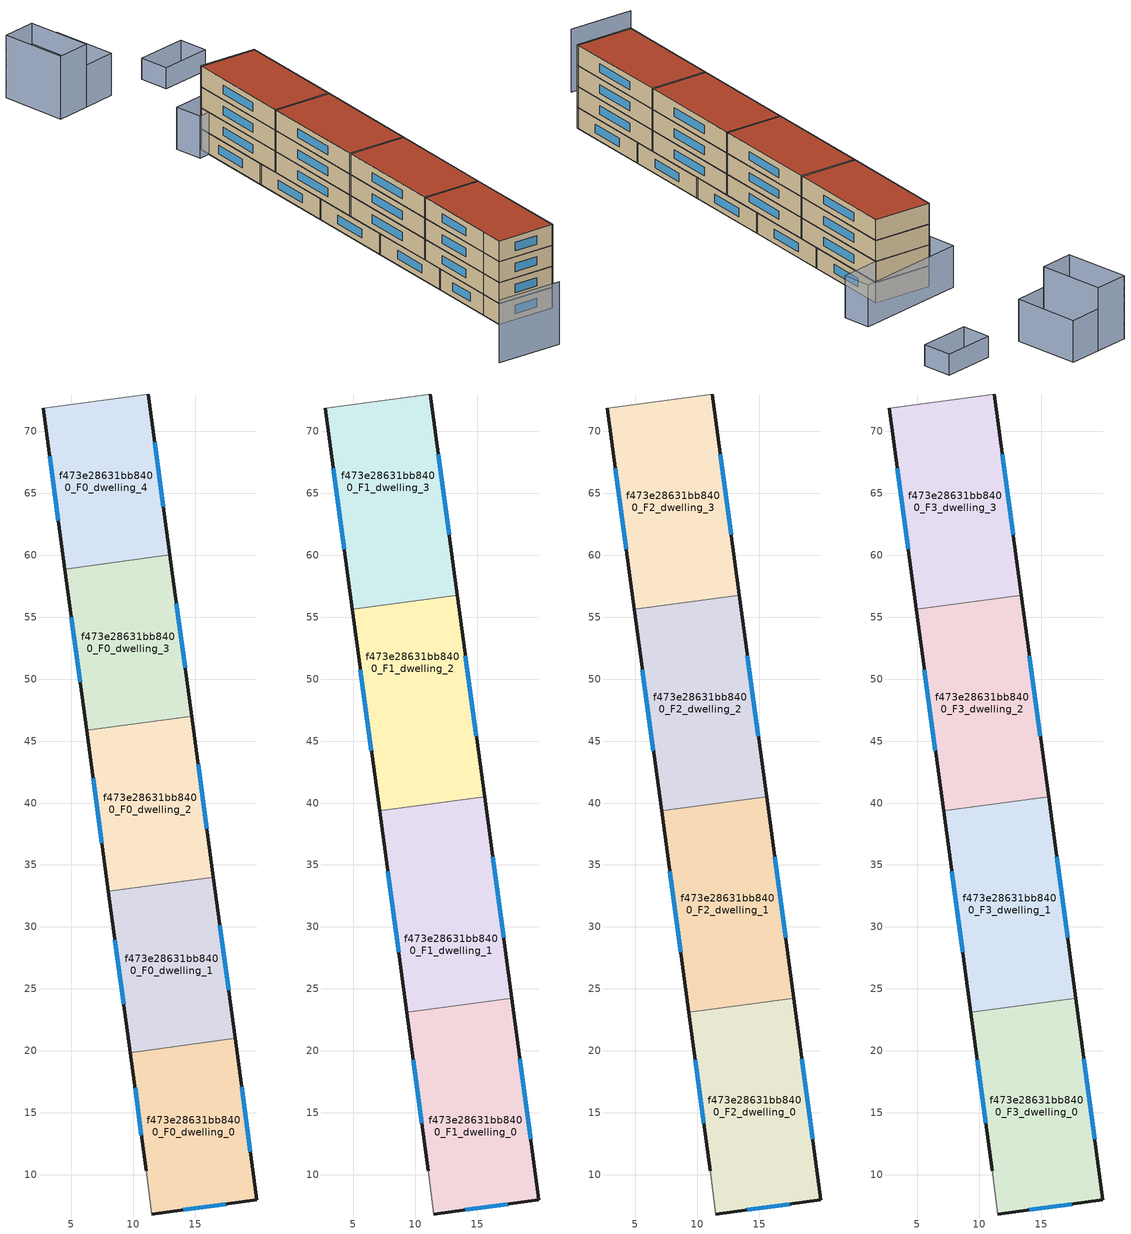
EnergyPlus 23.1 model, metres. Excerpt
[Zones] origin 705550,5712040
f473e28631bb8400_F0_dwelling_0
 floor ground (EU_floor_Construction): 20,7.96 18.24,20.99 9.77,19.84 11.06,10.32 11.52,6.82 z0
 wall outside (EU_wall_Construction): 11.06,10.32 9.77,19.84 / 18.24,20.99 20,7.96 11.52,6.82 z0:3
 wall adiabatic (EU_wall_Construction): 11.52,6.82 11.06,10.32 z0:3
 wall to f473e28631bb8400_F0_dwelling_1 (EU_wall_Construction): 9.77,19.84 18.24,20.99 z0:3
 window (EU_Window_Construction): 17.46,7.62 14.06,7.16 / 10.67,13.17 10.16,16.99 / 18.77,17.09 19.47,11.86 z0.9:2.1
f473e28631bb8400_F0_dwelling_1
 floor ground (EU_floor_Construction): 18.24,20.99 16.48,34.01 8.01,32.87 9.77,19.84 z0
 wall outside (EU_wall_Construction): 9.77,19.84 8.01,32.87 / 16.48,34.01 18.24,20.99 z0:3
 wall to f473e28631bb8400_F0_dwelling_2 (EU_wall_Construction): 8.01,32.87 16.48,34.01 z0:3
 window (EU_Window_Construction): 9.24,23.74 8.53,28.97 / 17.01,30.11 17.71,24.89 z0.9:2.1
f473e28631bb8400_F0_dwelling_2
 floor ground (EU_floor_Construction): 16.48,34.01 14.72,47.02 6.24,45.88 8.01,32.87 z0
 wall outside (EU_wall_Construction): 8.01,32.87 6.24,45.88 / 14.72,47.02 16.48,34.01 z0:3
 wall to f473e28631bb8400_F0_dwelling_3 (EU_wall_Construction): 6.24,45.88 14.72,47.02 z0:3
 window (EU_Window_Construction): 7.48,36.76 6.77,41.98 / 15.25,43.13 15.96,37.91 z0.9:2.1
f473e28631bb8400_F0_dwelling_3
 floor ground (EU_floor_Construction): 14.72,47.02 12.97,60.03 4.48,58.88 6.24,45.88 z0
 wall outside (EU_wall_Construction): 6.24,45.88 4.48,58.88 / 12.97,60.03 14.72,47.02 z0:3
 wall to f473e28631bb8400_F0_dwelling_4 (EU_wall_Construction): 4.48,58.88 12.97,60.03 z0:3
 window (EU_Window_Construction): 5.72,49.77 5.01,54.99 / 13.49,56.13 14.2,50.92 z0.9:2.1
f473e28631bb8400_F0_dwelling_4
 floor ground (EU_floor_Construction): 12.97,60.03 11.21,73.02 2.72,71.88 4.48,58.88 z0
 wall outside (EU_wall_Construction): 4.48,58.88 2.72,71.88 / 11.21,73.02 12.97,60.03 z0:3
 wall adiabatic (EU_wall_Construction): 2.72,71.88 11.21,73.02 z0:3
 window (EU_Window_Construction): 3.96,62.77 3.25,67.99 / 11.74,69.13 12.44,63.92 z0.9:2.1
f473e28631bb8400_F1_dwelling_0
 floor to f473e28631bb8400_F0_dwelling_0 (EU_floor_Construction): 20,7.96 18.24,20.99 9.77,19.84 11.06,10.32 11.52,6.82 z3
 floor to f473e28631bb8400_F0_dwelling_1 (EU_floor_Construction): 18.24,20.99 17.8,24.25 9.33,23.1 9.77,19.84 z3
 wall outside (EU_wall_Construction): 11.06,10.32 9.33,23.1 / 17.8,24.25 20,7.96 11.52,6.82 z3:6
 wall adiabatic (EU_wall_Construction): 11.52,6.82 11.06,10.32 z3:6
 wall to f473e28631bb8400_F1_dwelling_1 (EU_wall_Construction): 9.33,23.1 17.8,24.25 z3:6
 window (EU_Window_Construction): 17.46,7.62 14.06,7.16 / 10.54,14.15 9.85,19.27 / 18.46,19.37 19.34,12.84 z3.9:5.1
f473e28631bb8400_F1_dwelling_1
 floor to f473e28631bb8400_F0_dwelling_1 (EU_floor_Construction): 17.8,24.25 16.48,34.01 8.01,32.87 9.33,23.1 z3
 floor to f473e28631bb8400_F0_dwelling_2 (EU_floor_Construction): 16.48,34.01 15.6,40.52 7.13,39.37 8.01,32.87 z3
 wall outside (EU_wall_Construction): 9.33,23.1 7.12,39.37 / 15.6,40.52 17.8,24.25 z3:6
 wall to f473e28631bb8400_F1_dwelling_2 (EU_wall_Construction): 7.12,39.37 15.6,40.52 z3:6
 window (EU_Window_Construction): 8.67,27.97 7.78,34.5 / 16.26,35.65 17.14,29.12 z3.9:5.1
f473e28631bb8400_F1_dwelling_2
 floor to f473e28631bb8400_F0_dwelling_2 (EU_floor_Construction): 15.6,40.52 14.72,47.02 6.24,45.88 7.13,39.37 z3
 floor to f473e28631bb8400_F0_dwelling_3 (EU_floor_Construction): 14.72,47.02 13.41,56.78 4.92,55.63 6.24,45.88 z3
 wall outside (EU_wall_Construction): 7.12,39.37 4.92,55.63 / 13.41,56.78 15.6,40.52 z3:6
 wall to f473e28631bb8400_F1_dwelling_3 (EU_wall_Construction): 4.92,55.63 13.41,56.78 z3:6
 window (EU_Window_Construction): 6.47,44.24 5.58,50.76 / 14.07,51.91 14.95,45.39 z3.9:5.1
f473e28631bb8400_F1_dwelling_3
 floor to f473e28631bb8400_F0_dwelling_3 (EU_floor_Construction): 13.41,56.78 12.97,60.03 4.48,58.88 4.92,55.63 z3
 floor to f473e28631bb8400_F0_dwelling_4 (EU_floor_Construction): 12.97,60.03 11.21,73.02 2.72,71.88 4.48,58.88 z3
 wall outside (EU_wall_Construction): 4.92,55.63 2.72,71.88 / 11.21,73.02 13.41,56.78 z3:6
 wall adiabatic (EU_wall_Construction): 2.72,71.88 11.21,73.02 z3:6
 window (EU_Window_Construction): 4.26,60.49 3.38,67.01 / 11.87,68.16 12.75,61.64 z3.9:5.1
f473e28631bb8400_F2_dwelling_0
 floor to f473e28631bb8400_F1_dwelling_0 (EU_floor_Construction): 20,7.96 17.8,24.25 9.33,23.1 11.06,10.32 11.52,6.82 z6
 wall outside (EU_wall_Construction): 11.06,10.32 9.33,23.1 / 17.8,24.25 20,7.96 11.52,6.82 z6:9
 wall adiabatic (EU_wall_Construction): 11.52,6.82 11.06,10.32 z6:9
 wall to f473e28631bb8400_F2_dwelling_1 (EU_wall_Construction): 9.33,23.1 17.8,24.25 z6:9
 window (EU_Window_Construction): 17.46,7.62 14.06,7.16 / 10.54,14.15 9.85,19.27 / 18.46,19.37 19.34,12.84 z6.9:8.1
f473e28631bb8400_F2_dwelling_1
 floor to f473e28631bb8400_F1_dwelling_1 (EU_floor_Construction): 17.8,24.25 15.6,40.52 7.12,39.37 9.33,23.1 z6
 wall outside (EU_wall_Construction): 9.33,23.1 7.12,39.37 / 15.6,40.52 17.8,24.25 z6:9
 wall to f473e28631bb8400_F2_dwelling_2 (EU_wall_Construction): 7.12,39.37 15.6,40.52 z6:9
 window (EU_Window_Construction): 8.67,27.97 7.78,34.5 / 16.26,35.65 17.14,29.12 z6.9:8.1
f473e28631bb8400_F2_dwelling_2
 floor to f473e28631bb8400_F1_dwelling_2 (EU_floor_Construction): 15.6,40.52 13.41,56.78 4.92,55.63 7.12,39.37 z6
 wall outside (EU_wall_Construction): 7.12,39.37 4.92,55.63 / 13.41,56.78 15.6,40.52 z6:9
 wall to f473e28631bb8400_F2_dwelling_3 (EU_wall_Construction): 4.92,55.63 13.41,56.78 z6:9
 window (EU_Window_Construction): 6.47,44.24 5.58,50.76 / 14.07,51.91 14.95,45.39 z6.9:8.1
f473e28631bb8400_F2_dwelling_3
 floor to f473e28631bb8400_F1_dwelling_3 (EU_floor_Construction): 13.41,56.78 11.21,73.02 2.72,71.88 4.92,55.63 z6
 wall outside (EU_wall_Construction): 4.92,55.63 2.72,71.88 / 11.21,73.02 13.41,56.78 z6:9
 wall adiabatic (EU_wall_Construction): 2.72,71.88 11.21,73.02 z6:9
 window (EU_Window_Construction): 4.26,60.49 3.38,67.01 / 11.87,68.16 12.75,61.64 z6.9:8.1
f473e28631bb8400_F3_dwelling_0
 floor to f473e28631bb8400_F2_dwelling_0 (EU_floor_Construction): 20,7.96 17.8,24.25 9.33,23.1 11.06,10.32 11.52,6.82 z9
 wall outside (EU_wall_Construction): 11.06,10.32 9.33,23.1 / 17.8,24.25 20,7.96 11.52,6.82 z9:12
 wall adiabatic (EU_wall_Construction): 11.52,6.82 11.06,10.32 z9:12
 wall to f473e28631bb8400_F3_dwelling_1 (EU_wall_Construction): 9.33,23.1 17.8,24.25 z9:12
 window (EU_Window_Construction): 17.46,7.62 14.06,7.16 / 10.54,14.15 9.85,19.27 / 18.46,19.37 19.34,12.84 z9.9:11.1
 roof outside (EU_roof_Construction): 17.8,24.25 20,7.96 11.52,6.82 11.06,10.32 9.33,23.1 z12
f473e28631bb8400_F3_dwelling_1
 floor to f473e28631bb8400_F2_dwelling_1 (EU_floor_Construction): 17.8,24.25 15.6,40.52 7.12,39.37 9.33,23.1 z9
 wall outside (EU_wall_Construction): 9.33,23.1 7.12,39.37 / 15.6,40.52 17.8,24.25 z9:12
 wall to f473e28631bb8400_F3_dwelling_2 (EU_wall_Construction): 7.12,39.37 15.6,40.52 z9:12
 window (EU_Window_Construction): 8.67,27.97 7.78,34.5 / 16.26,35.65 17.14,29.12 z9.9:11.1
 roof outside (EU_roof_Construction): 15.6,40.52 17.8,24.25 9.33,23.1 7.12,39.37 z12
f473e28631bb8400_F3_dwelling_2
 floor to f473e28631bb8400_F2_dwelling_2 (EU_floor_Construction): 15.6,40.52 13.41,56.78 4.92,55.63 7.12,39.37 z9
 wall outside (EU_wall_Construction): 7.12,39.37 4.92,55.63 / 13.41,56.78 15.6,40.52 z9:12
 wall to f473e28631bb8400_F3_dwelling_3 (EU_wall_Construction): 4.92,55.63 13.41,56.78 z9:12
 window (EU_Window_Construction): 6.47,44.24 5.58,50.76 / 14.07,51.91 14.95,45.39 z9.9:11.1
 roof outside (EU_roof_Construction): 13.41,56.78 15.6,40.52 7.12,39.37 4.92,55.63 z12
f473e28631bb8400_F3_dwelling_3
 floor to f473e28631bb8400_F2_dwelling_3 (EU_floor_Construction): 13.41,56.78 11.21,73.02 2.72,71.88 4.92,55.63 z9
 wall outside (EU_wall_Construction): 4.92,55.63 2.72,71.88 / 11.21,73.02 13.41,56.78 z9:12
 wall adiabatic (EU_wall_Construction): 2.72,71.88 11.21,73.02 z9:12
 window (EU_Window_Construction): 4.26,60.49 3.38,67.01 / 11.87,68.16 12.75,61.64 z9.9:11.1
 roof outside (EU_roof_Construction): 11.21,73.02 13.41,56.78 4.92,55.63 2.72,71.88 z12
shading: 6.04,-3.37 15.51,-2.1 / -8.85,88.63 -12.02,97.64 / -12.02,97.64 -7.38,99.27 / -7.38,99.27 -4.22,90.26 / -4.22,90.26 -8.85,88.63 z0:9; 0.1,73.48 15.45,78.81 / 15.45,78.81 16.79,74.95 / 16.79,74.95 1.43,69.63 / 1.43,69.63 0.1,73.48 / 0.37,91.87 -4.23,90.26 / -4.23,90.26 -7.38,99.26 / -7.38,99.26 -2.78,100.88 / -2.78,100.88 0.37,91.87 z0:6; 6.14,94.2 13.21,96.68 / 13.21,96.68 14.62,92.66 / 14.62,92.66 7.55,90.18 / 7.55,90.18 6.14,94.2 z0:3
[Building]
EU S2 Campaign: North Axis=0; Terrain=City; Solar Distribution=FullExterior
[Site:Location]
London: Latitude=51.5; Longitude=-0.5; Time Zone=0; Elevation=25
[SizingPeriod:WeatherFileDays]
AnnualSizingPeriod: Begin Month=1; Begin Day of Month=1; End Month=12; End Day of Month=31; Day of Week for Start Day=Monday; Use Weather File Daylight Saving Period=No; Use Weather File Rain and Snow Indicators=No
[MATERIAL]
EU_InternalMass_Material: Roughness=MediumRough; Thickness=0.1; Conductivity=1; Density=1800; Specific Heat=900; Thermal Absorptance=0.9; Solar Absorptance=0.7; Visible Absorptance=0.7
[MATERIAL:NOMASS] Roughness=MediumRough; Thermal Absorptance=0.9; Solar Absorptance=0.7; Visible Absorptance=0.7
Name | Thermal Resistance
EU_wall_NoMass | 1.04674
EU_roof_NoMass | 4.32442
EU_floor_NoMass | 2.04616
[WINDOWMATERIAL:SIMPLEGLAZINGSYSTEM]
EU_Window_SimpleGlazing: UFactor=4.25843; Solar Heat Gain Coefficient=0.85; Visible Transmittance=0.85
[CONSTRUCTION]
EU_wall_Construction: EU_wall_NoMass
EU_roof_Construction: EU_roof_NoMass
EU_floor_Construction: EU_floor_NoMass
EU_InternalMass_Construction: EU_InternalMass_Material
EU_Window_Construction: EU_Window_SimpleGlazing
[ZONE] Type=1; Multiplier=1; Ceiling Height=autocalculate; Floor Area=autocalculate; Part of Total Floor Area=Yes
Name | Volume
f473e28631bb8400_F0_dwelling_0 | 336.978
f473e28631bb8400_F1_dwelling_0; f473e28631bb8400_F2_dwelling_0; f473e28631bb8400_F3_dwelling_0 | 421.247
f473e28631bb8400_F0_dwelling_1 | 336.999
f473e28631bb8400_F1_dwelling_1; f473e28631bb8400_F2_dwelling_1; f473e28631bb8400_F3_dwelling_1 | 421.266
f473e28631bb8400_F0_dwelling_2 | 336.987
f473e28631bb8400_F1_dwelling_2; f473e28631bb8400_F2_dwelling_2; f473e28631bb8400_F3_dwelling_2 | 421.251
f473e28631bb8400_F0_dwelling_3 | 337.009
f473e28631bb8400_F1_dwelling_3; f473e28631bb8400_F2_dwelling_3; f473e28631bb8400_F3_dwelling_3 | 421.257
f473e28631bb8400_F0_dwelling_4 | 337.006
[INTERNALMASS] Construction=EU_InternalMass_Construction
Name | Zone or ZoneList | Surface Area
f473e28631bb8400_F0_dwelling_0_EU_InternalMass | f473e28631bb8400_F0_dwelling_0 | 112.326
f473e28631bb8400_F0_dwelling_1_EU_InternalMass | f473e28631bb8400_F0_dwelling_1 | 112.333
f473e28631bb8400_F0_dwelling_2_EU_InternalMass | f473e28631bb8400_F0_dwelling_2 | 112.329
f473e28631bb8400_F0_dwelling_3_EU_InternalMass | f473e28631bb8400_F0_dwelling_3 | 112.336
f473e28631bb8400_F0_dwelling_4_EU_InternalMass | f473e28631bb8400_F0_dwelling_4 | 112.336
f473e28631bb8400_F1_dwelling_0_EU_InternalMass | f473e28631bb8400_F1_dwelling_0 | 140.416
f473e28631bb8400_F1_dwelling_1_EU_InternalMass | f473e28631bb8400_F1_dwelling_1 | 140.422
f473e28631bb8400_F1_dwelling_2_EU_InternalMass | f473e28631bb8400_F1_dwelling_2 | 140.417
f473e28631bb8400_F1_dwelling_3_EU_InternalMass | f473e28631bb8400_F1_dwelling_3 | 140.419
f473e28631bb8400_F2_dwelling_0_EU_InternalMass | f473e28631bb8400_F2_dwelling_0 | 140.416
f473e28631bb8400_F2_dwelling_1_EU_InternalMass | f473e28631bb8400_F2_dwelling_1 | 140.422
f473e28631bb8400_F2_dwelling_2_EU_InternalMass | f473e28631bb8400_F2_dwelling_2 | 140.417
f473e28631bb8400_F2_dwelling_3_EU_InternalMass | f473e28631bb8400_F2_dwelling_3 | 140.419
f473e28631bb8400_F3_dwelling_0_EU_InternalMass | f473e28631bb8400_F3_dwelling_0 | 140.416
f473e28631bb8400_F3_dwelling_1_EU_InternalMass | f473e28631bb8400_F3_dwelling_1 | 140.422
f473e28631bb8400_F3_dwelling_2_EU_InternalMass | f473e28631bb8400_F3_dwelling_2 | 140.417
f473e28631bb8400_F3_dwelling_3_EU_InternalMass | f473e28631bb8400_F3_dwelling_3 | 140.419
[OTHEREQUIPMENT] Fuel Type=Electricity; Design Level Calculation Method=Watts/Area; Power per Zone Floor Area=1; Fraction Latent=0; Fraction Radiant=0; Fraction Lost=0; Carbon Dioxide Generation Rate=0; EndUse Subcategory=EU_Step8_InternalGains
Name | Zone or ZoneList or Space or SpaceList | Schedule
EU_Step8_InternalGain_f473e28631bb8400_F0_dwelling_0_f000 | f473e28631bb8400_F0_dwelling_0 | EU_Step8_GainSchedule_f473e28631bb8400_F0_dwelling_0_f000
EU_Step8_InternalGain_f473e28631bb8400_F0_dwelling_1_f000 | f473e28631bb8400_F0_dwelling_1 | EU_Step8_GainSchedule_f473e28631bb8400_F0_dwelling_1_f000
EU_Step8_InternalGain_f473e28631bb8400_F0_dwelling_2_f000 | f473e28631bb8400_F0_dwelling_2 | EU_Step8_GainSchedule_f473e28631bb8400_F0_dwelling_2_f000
EU_Step8_InternalGain_f473e28631bb8400_F0_dwelling_3_f000 | f473e28631bb8400_F0_dwelling_3 | EU_Step8_GainSchedule_f473e28631bb8400_F0_dwelling_3_f000
EU_Step8_InternalGain_f473e28631bb8400_F0_dwelling_4_f000 | f473e28631bb8400_F0_dwelling_4 | EU_Step8_GainSchedule_f473e28631bb8400_F0_dwelling_4_f000
EU_Step8_InternalGain_f473e28631bb8400_F1_dwelling_0_f000 | f473e28631bb8400_F1_dwelling_0 | EU_Step8_GainSchedule_f473e28631bb8400_F1_dwelling_0_f000
EU_Step8_InternalGain_f473e28631bb8400_F1_dwelling_1_f000 | f473e28631bb8400_F1_dwelling_1 | EU_Step8_GainSchedule_f473e28631bb8400_F1_dwelling_1_f000
EU_Step8_InternalGain_f473e28631bb8400_F1_dwelling_2_f000 | f473e28631bb8400_F1_dwelling_2 | EU_Step8_GainSchedule_f473e28631bb8400_F1_dwelling_2_f000
EU_Step8_InternalGain_f473e28631bb8400_F1_dwelling_3_f000 | f473e28631bb8400_F1_dwelling_3 | EU_Step8_GainSchedule_f473e28631bb8400_F1_dwelling_3_f000
EU_Step8_InternalGain_f473e28631bb8400_F2_dwelling_0_f000 | f473e28631bb8400_F2_dwelling_0 | EU_Step8_GainSchedule_f473e28631bb8400_F2_dwelling_0_f000
EU_Step8_InternalGain_f473e28631bb8400_F2_dwelling_1_f000 | f473e28631bb8400_F2_dwelling_1 | EU_Step8_GainSchedule_f473e28631bb8400_F2_dwelling_1_f000
EU_Step8_InternalGain_f473e28631bb8400_F2_dwelling_2_f000 | f473e28631bb8400_F2_dwelling_2 | EU_Step8_GainSchedule_f473e28631bb8400_F2_dwelling_2_f000
EU_Step8_InternalGain_f473e28631bb8400_F2_dwelling_3_f000 | f473e28631bb8400_F2_dwelling_3 | EU_Step8_GainSchedule_f473e28631bb8400_F2_dwelling_3_f000
EU_Step8_InternalGain_f473e28631bb8400_F3_dwelling_0_f000 | f473e28631bb8400_F3_dwelling_0 | EU_Step8_GainSchedule_f473e28631bb8400_F3_dwelling_0_f000
EU_Step8_InternalGain_f473e28631bb8400_F3_dwelling_1_f000 | f473e28631bb8400_F3_dwelling_1 | EU_Step8_GainSchedule_f473e28631bb8400_F3_dwelling_1_f000
EU_Step8_InternalGain_f473e28631bb8400_F3_dwelling_2_f000 | f473e28631bb8400_F3_dwelling_2 | EU_Step8_GainSchedule_f473e28631bb8400_F3_dwelling_2_f000
EU_Step8_InternalGain_f473e28631bb8400_F3_dwelling_3_f000 | f473e28631bb8400_F3_dwelling_3 | EU_Step8_GainSchedule_f473e28631bb8400_F3_dwelling_3_f000
[ZONEVENTILATION:DESIGNFLOWRATE] Schedule=EU_AlwaysOn; Design Flow Rate Calculation Method=AirChanges/Hour; Air Changes per Hour=0.488719; Ventilation Type=Natural; Fan Pressure Rise=0; Fan Total Efficiency=1; Constant Term Coefficient=1; Temperature Term Coefficient=0; Velocity Term Coefficient=0; Velocity Squared Term Coefficient=0; Minimum Indoor Temperature=-100; Maximum Indoor Temperature=100; Delta Temperature=-100; Minimum Outdoor Temperature=-100; Maximum Outdoor Temperature=100; Maximum Wind Speed=40
Name | Zone or ZoneList or Space or SpaceList
EU_ConstantAir_f473e28631bb8400_F0_dwelling_0 | f473e28631bb8400_F0_dwelling_0
EU_ConstantAir_f473e28631bb8400_F0_dwelling_1 | f473e28631bb8400_F0_dwelling_1
EU_ConstantAir_f473e28631bb8400_F0_dwelling_2 | f473e28631bb8400_F0_dwelling_2
EU_ConstantAir_f473e28631bb8400_F0_dwelling_3 | f473e28631bb8400_F0_dwelling_3
EU_ConstantAir_f473e28631bb8400_F0_dwelling_4 | f473e28631bb8400_F0_dwelling_4
EU_ConstantAir_f473e28631bb8400_F1_dwelling_0 | f473e28631bb8400_F1_dwelling_0
EU_ConstantAir_f473e28631bb8400_F1_dwelling_1 | f473e28631bb8400_F1_dwelling_1
EU_ConstantAir_f473e28631bb8400_F1_dwelling_2 | f473e28631bb8400_F1_dwelling_2
EU_ConstantAir_f473e28631bb8400_F1_dwelling_3 | f473e28631bb8400_F1_dwelling_3
EU_ConstantAir_f473e28631bb8400_F2_dwelling_0 | f473e28631bb8400_F2_dwelling_0
EU_ConstantAir_f473e28631bb8400_F2_dwelling_1 | f473e28631bb8400_F2_dwelling_1
EU_ConstantAir_f473e28631bb8400_F2_dwelling_2 | f473e28631bb8400_F2_dwelling_2
EU_ConstantAir_f473e28631bb8400_F2_dwelling_3 | f473e28631bb8400_F2_dwelling_3
EU_ConstantAir_f473e28631bb8400_F3_dwelling_0 | f473e28631bb8400_F3_dwelling_0
EU_ConstantAir_f473e28631bb8400_F3_dwelling_1 | f473e28631bb8400_F3_dwelling_1
EU_ConstantAir_f473e28631bb8400_F3_dwelling_2 | f473e28631bb8400_F3_dwelling_2
EU_ConstantAir_f473e28631bb8400_F3_dwelling_3 | f473e28631bb8400_F3_dwelling_3
[HVACTEMPLATE:THERMOSTAT] Constant Heating Setpoint=20; Constant Cooling Setpoint=50
EU_HeatOnly_f473e28631bb8400_F0_dwelling_0; EU_HeatOnly_f473e28631bb8400_F0_dwelling_1; EU_HeatOnly_f473e28631bb8400_F0_dwelling_2; EU_HeatOnly_f473e28631bb8400_F0_dwelling_3; EU_HeatOnly_f473e28631bb8400_F0_dwelling_4; EU_HeatOnly_f473e28631bb8400_F1_dwelling_0; EU_HeatOnly_f473e28631bb8400_F1_dwelling_1; EU_HeatOnly_f473e28631bb8400_F1_dwelling_2; EU_HeatOnly_f473e28631bb8400_F1_dwelling_3; EU_HeatOnly_f473e28631bb8400_F2_dwelling_0; EU_HeatOnly_f473e28631bb8400_F2_dwelling_1; EU_HeatOnly_f473e28631bb8400_F2_dwelling_2; EU_HeatOnly_f473e28631bb8400_F2_dwelling_3; EU_HeatOnly_f473e28631bb8400_F3_dwelling_0; EU_HeatOnly_f473e28631bb8400_F3_dwelling_1; EU_HeatOnly_f473e28631bb8400_F3_dwelling_2; EU_HeatOnly_f473e28631bb8400_F3_dwelling_3
[HVACTEMPLATE:ZONE:IDEALLOADSAIRSYSTEM] System Availability Schedule=EU_AlwaysOn; Maximum Heating Supply Air Temperature=50; Minimum Cooling Supply Air Temperature=13; Maximum Heating Supply Air Humidity Ratio=0.0156; Minimum Cooling Supply Air Humidity Ratio=0.0077; Heating Limit=NoLimit; Cooling Limit=NoLimit; Heating Availability Schedule=EU_AlwaysOn; Cooling Availability Schedule=EU_CoolingOff; Dehumidification Control Type=ConstantSensibleHeatRatio; Cooling Sensible Heat Ratio=0.7; Dehumidification Setpoint=60; Humidification Control Type=None; Humidification Setpoint=30; Outdoor Air Method=None; Outdoor Air Flow Rate per Person=0.00944; Outdoor Air Flow Rate per Zone Floor Area=0; Outdoor Air Flow Rate per Zone=0; Demand Controlled Ventilation Type=None; Outdoor Air Economizer Type=NoEconomizer; Heat Recovery Type=None; Sensible Heat Recovery Effectiveness=0.7; Latent Heat Recovery Effectiveness=0.65
Name | Template Thermostat
f473e28631bb8400_F0_dwelling_0 | EU_HeatOnly_f473e28631bb8400_F0_dwelling_0
f473e28631bb8400_F0_dwelling_1 | EU_HeatOnly_f473e28631bb8400_F0_dwelling_1
f473e28631bb8400_F0_dwelling_2 | EU_HeatOnly_f473e28631bb8400_F0_dwelling_2
f473e28631bb8400_F0_dwelling_3 | EU_HeatOnly_f473e28631bb8400_F0_dwelling_3
f473e28631bb8400_F0_dwelling_4 | EU_HeatOnly_f473e28631bb8400_F0_dwelling_4
f473e28631bb8400_F1_dwelling_0 | EU_HeatOnly_f473e28631bb8400_F1_dwelling_0
f473e28631bb8400_F1_dwelling_1 | EU_HeatOnly_f473e28631bb8400_F1_dwelling_1
f473e28631bb8400_F1_dwelling_2 | EU_HeatOnly_f473e28631bb8400_F1_dwelling_2
f473e28631bb8400_F1_dwelling_3 | EU_HeatOnly_f473e28631bb8400_F1_dwelling_3
f473e28631bb8400_F2_dwelling_0 | EU_HeatOnly_f473e28631bb8400_F2_dwelling_0
f473e28631bb8400_F2_dwelling_1 | EU_HeatOnly_f473e28631bb8400_F2_dwelling_1
f473e28631bb8400_F2_dwelling_2 | EU_HeatOnly_f473e28631bb8400_F2_dwelling_2
f473e28631bb8400_F2_dwelling_3 | EU_HeatOnly_f473e28631bb8400_F2_dwelling_3
f473e28631bb8400_F3_dwelling_0 | EU_HeatOnly_f473e28631bb8400_F3_dwelling_0
f473e28631bb8400_F3_dwelling_1 | EU_HeatOnly_f473e28631bb8400_F3_dwelling_1
f473e28631bb8400_F3_dwelling_2 | EU_HeatOnly_f473e28631bb8400_F3_dwelling_2
f473e28631bb8400_F3_dwelling_3 | EU_HeatOnly_f473e28631bb8400_F3_dwelling_3
[SIZING:ZONE] Zone Cooling Design Supply Air Temperature Input Method=SupplyAirTemperature; Zone Cooling Design Supply Air Temperature=13; Zone Heating Design Supply Air Temperature Input Method=SupplyAirTemperature; Zone Heating Design Supply Air Temperature=50; Zone Cooling Design Supply Air Humidity Ratio=0.008; Zone Heating Design Supply Air Humidity Ratio=0.008; Cooling Design Air Flow Method=DesignDay; Cooling Design Air Flow Rate=0; Cooling Minimum Air Flow per Zone Floor Area=0.000762; Cooling Minimum Air Flow=0; Cooling Minimum Air Flow Fraction=0.2; Heating Design Air Flow Method=DesignDay; Heating Design Air Flow Rate=0; Heating Maximum Air Flow per Zone Floor Area=0.002032; Heating Maximum Air Flow=0.141576; Heating Maximum Air Flow Fraction=0.3; Account for Dedicated Outdoor Air System=No; Dedicated Outdoor Air System Control Strategy=NeutralSupplyAir; Dedicated Outdoor Air Low Setpoint Temperature for Design=autosize; Dedicated Outdoor Air High Setpoint Temperature for Design=autosize; Zone Load Sizing Method=Sensible Load Only No Latent Load; Zone Latent Cooling Design Supply Air Humidity Ratio Input Method=HumidityRatioDifference; Zone Cooling Design Supply Air Humidity Ratio Difference=0.005; Zone Latent Heating Design Supply Air Humidity Ratio Input Method=HumidityRatioDifference; Zone Humidification Design Supply Air Humidity Ratio Difference=0.005
f473e28631bb8400_F0_dwelling_0; f473e28631bb8400_F0_dwelling_1; f473e28631bb8400_F0_dwelling_2; f473e28631bb8400_F0_dwelling_3; f473e28631bb8400_F0_dwelling_4; f473e28631bb8400_F1_dwelling_0; f473e28631bb8400_F1_dwelling_1; f473e28631bb8400_F1_dwelling_2; f473e28631bb8400_F1_dwelling_3; f473e28631bb8400_F2_dwelling_0; f473e28631bb8400_F2_dwelling_1; f473e28631bb8400_F2_dwelling_2; f473e28631bb8400_F2_dwelling_3; f473e28631bb8400_F3_dwelling_0; f473e28631bb8400_F3_dwelling_1; f473e28631bb8400_F3_dwelling_2; f473e28631bb8400_F3_dwelling_3
[SCHEDULE:CONSTANT]
Name | Hourly Value
EU_AlwaysOn | 1
EU_CoolingOff | 0
[SCHEDULE:FILE] Column Number=1; Rows to Skip at Top=0; Number of Hours of Data=8760; Column Separator=Comma; Interpolate to Timestep=No; Minutes per Item=60; Adjust Schedule for Daylight Savings=Yes
Name | File
EU_Step8_GainSchedule_f473e28631bb8400_F0_dwelling_0_f000 | ../../schedules/f473e28631bb8400/f473e28631bb8400_F0_dwelling_0_f000_gain.csv
EU_Step8_GainSchedule_f473e28631bb8400_F0_dwelling_1_f000 | ../../schedules/f473e28631bb8400/f473e28631bb8400_F0_dwelling_1_f000_gain.csv
EU_Step8_GainSchedule_f473e28631bb8400_F0_dwelling_2_f000 | ../../schedules/f473e28631bb8400/f473e28631bb8400_F0_dwelling_2_f000_gain.csv
EU_Step8_GainSchedule_f473e28631bb8400_F0_dwelling_3_f000 | ../../schedules/f473e28631bb8400/f473e28631bb8400_F0_dwelling_3_f000_gain.csv
EU_Step8_GainSchedule_f473e28631bb8400_F0_dwelling_4_f000 | ../../schedules/f473e28631bb8400/f473e28631bb8400_F0_dwelling_4_f000_gain.csv
EU_Step8_GainSchedule_f473e28631bb8400_F1_dwelling_0_f000 | ../../schedules/f473e28631bb8400/f473e28631bb8400_F1_dwelling_0_f000_gain.csv
EU_Step8_GainSchedule_f473e28631bb8400_F1_dwelling_1_f000 | ../../schedules/f473e28631bb8400/f473e28631bb8400_F1_dwelling_1_f000_gain.csv
EU_Step8_GainSchedule_f473e28631bb8400_F1_dwelling_2_f000 | ../../schedules/f473e28631bb8400/f473e28631bb8400_F1_dwelling_2_f000_gain.csv
EU_Step8_GainSchedule_f473e28631bb8400_F1_dwelling_3_f000 | ../../schedules/f473e28631bb8400/f473e28631bb8400_F1_dwelling_3_f000_gain.csv
EU_Step8_GainSchedule_f473e28631bb8400_F2_dwelling_0_f000 | ../../schedules/f473e28631bb8400/f473e28631bb8400_F2_dwelling_0_f000_gain.csv
EU_Step8_GainSchedule_f473e28631bb8400_F2_dwelling_1_f000 | ../../schedules/f473e28631bb8400/f473e28631bb8400_F2_dwelling_1_f000_gain.csv
EU_Step8_GainSchedule_f473e28631bb8400_F2_dwelling_2_f000 | ../../schedules/f473e28631bb8400/f473e28631bb8400_F2_dwelling_2_f000_gain.csv
EU_Step8_GainSchedule_f473e28631bb8400_F2_dwelling_3_f000 | ../../schedules/f473e28631bb8400/f473e28631bb8400_F2_dwelling_3_f000_gain.csv
EU_Step8_GainSchedule_f473e28631bb8400_F3_dwelling_0_f000 | ../../schedules/f473e28631bb8400/f473e28631bb8400_F3_dwelling_0_f000_gain.csv
EU_Step8_GainSchedule_f473e28631bb8400_F3_dwelling_1_f000 | ../../schedules/f473e28631bb8400/f473e28631bb8400_F3_dwelling_1_f000_gain.csv
EU_Step8_GainSchedule_f473e28631bb8400_F3_dwelling_2_f000 | ../../schedules/f473e28631bb8400/f473e28631bb8400_F3_dwelling_2_f000_gain.csv
EU_Step8_GainSchedule_f473e28631bb8400_F3_dwelling_3_f000 | ../../schedules/f473e28631bb8400/f473e28631bb8400_F3_dwelling_3_f000_gain.csv
